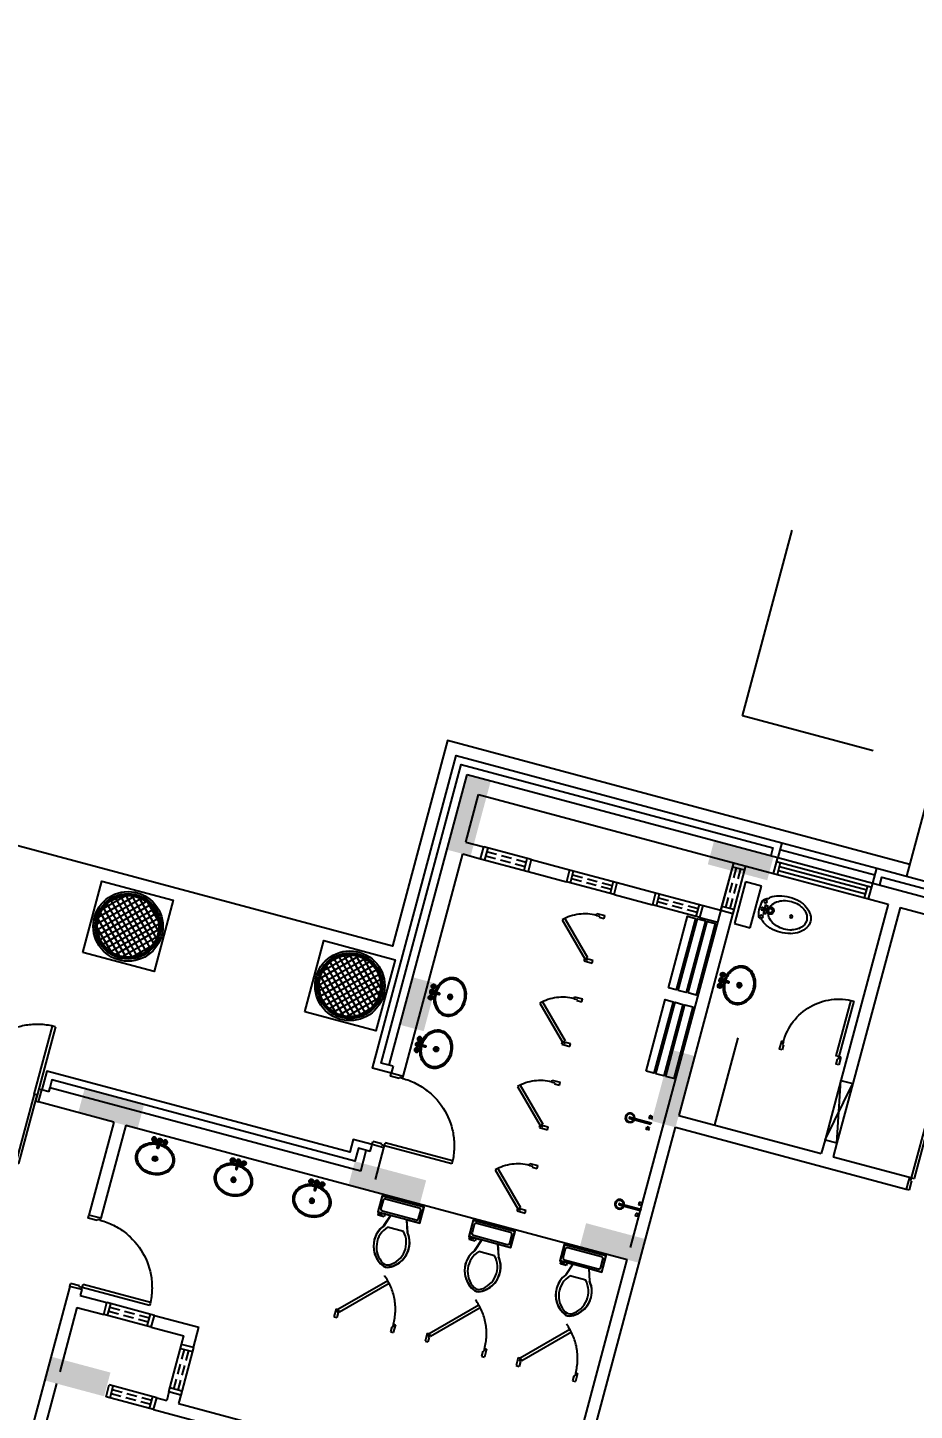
# Model space of a CAD drawing. Header units: inches. Extents: x 6322 to 85903, y -36042 to 7673.
# Drawn here: x 66536 to 66969, y 2782 to 3457 of the extents above; entities that cross this region are included whole.
import ezdxf

# ---------------------------------------------------------------- set-up
doc = ezdxf.new("R2010")
doc.units = ezdxf.units.IN
doc.header["$LTSCALE"] = 10
for name, pattern in [('Amconstr', [9999, 9999, 0]), ('DASHED', [0.75, 0.5, -0.25]), ('HIDDEN', [9.525, 6.35, -3.175])]:
    doc.linetypes.add(name, pattern=pattern)
for name, color, linetype in [('06--LINE-1', 9, 'Continuous'), ('06--LINE-1 HID', 2, 'HIDDEN'), ('06--LINE-2', 2, 'Continuous'), ('E--CONCRETE-1', 6, 'Continuous'), ('E--CONCRETE-SHADE', 253, 'Continuous'), ('F--BLOCKWALL-3', 4, 'Continuous'), ('FURN', 6, 'Continuous'), ('H--CLADDING-1', 1, 'Continuous'), ('HATCH', 251, 'Continuous'), ('L--DOORS-1', 1, 'Continuous'), ('M--STAIR', 2, 'Continuous'), ('N--FIXTURE-1', 9, 'Continuous'), ('N--SANITARY-1', 31, 'Continuous'), ('W--ELE-1', 2, 'Continuous'), ('WALL', 4, 'Continuous')]:
    doc.layers.add(name, color=color, linetype=linetype)
doc.styles.add('3-16', font='arial.ttf')
doc.dimstyles.new('1-8', dxfattribs={"dimtxt": 10, "dimasz": 4, "dimexe": 2, "dimexo": 2, "dimgap": 1, "dimtad": 1, "dimdec": 4, "dimzin": 0, "dimdsep": 46, "dimlunit": 4, "dimtxsty": '3-16', "dimblk": 'ARCHTICK', "dimcen": 4, "dimclrd": 1, "dimclre": 8, "dimclrt": 2, "dimadec": 3, "dimazin": 0, "dimtfac": 1, "dimtdec": 4, "dimtofl": 0, "dimtmove": 2, "dimatfit": 3, "dimldrblk": 'AERO', "dimfxl": 0.18, "dimtolj": 1, "dimtzin": 0, "dimarcsym": 0})

# ---------------------------------------------------------------- blocks, each defined once
blk = doc.blocks.new('_ArchTick')
at = {"color": 0, "const_width": 0.15}
blk.add_lwpolyline([(-0.5, -0.5), (0.5, 0.5)], dxfattribs=at)
blk = doc.blocks.new('*D27')
at = {"layer": 'Defpoints', "color": 0, "linetype": 'Amconstr', "lineweight": 25, "transparency": 16777216}
for p in [(71828.15, 5022.41), (71861.75, 4777.22), (55517.19, 2537.32)]:
    blk.add_point(p, dxfattribs=at)
at = {"layer": 'FURN', "color": 1, "linetype": 'Amconstr', "lineweight": -2, "transparency": 16777216}
blk.add_line((55483.59, 2782.51), (71828.15, 5022.41), dxfattribs=at)
at = {"layer": 'FURN', "color": 8, "linetype": 'HIDDEN', "lineweight": -2, "transparency": 16777216}
for p, q in [((71861.48, 4779.2), (71827.88, 5024.39)), ((55516.92, 2539.3), (55483.31, 2784.49))]:
    blk.add_line(p, q, dxfattribs=at)
at = {"layer": 'FURN', "color": 1, "linetype": 'Amconstr', "lineweight": -2, "transparency": 16777216, "xscale": 24, "yscale": 24, "zscale": 24}
for p, rotation in [((71828.15, 5022.41), 7.80334522776029), ((55483.59, 2782.51), 187.8033452277602)]:
    blk.add_blockref('_ArchTick', p, dxfattribs=dict(at, rotation=rotation))
at = {"layer": 'FURN', "color": 2, "linetype": 'Amconstr', "lineweight": 25, "transparency": 16777216, "insert": (63654.07, 3915.6), "char_height": 24, "attachment_point": 5, "rotation": 7.80335, "style": '3-16'}
blk.add_mtext('\\A1;1374\'-9"', dxfattribs=at)
blk = doc.blocks.new('AERO')
blk.add_line((0, 0), (-1, 0))
blk.add_lwpolyline([(-0.707, 0.707), (0, 0), (-0.707, -0.707)])
blk = doc.blocks.new('DD72')
for points in [[(1.5, 31.5), (1.5, -3), (3, -3), (3, 31.47)], [(70.5, 31.5), (70.5, -3), (69, -3), (69, 31.47)]]:
    blk.add_lwpolyline(points)
for points in [[(1.5, -6), (0, -6), (0, 0), (1.5, 0)], [(72, 0), (70.5, 0), (70.5, -6), (72, -6)]]:
    blk.add_lwpolyline(points, close=True)
at = {"color": 8, "linetype": 'HIDDEN'}
for points in [[(1.5, -37.5), (1.5, -3), (3, -3), (3, -37.47)], [(70.5, -37.5), (70.5, -3), (69, -3), (69, -37.47)]]:
    blk.add_lwpolyline(points, dxfattribs=at)
for centre, start, end in [((1.5, -3), 270, 90), ((70.5, -3), 90, 270)]:
    blk.add_arc(centre, 34.5, start, end, dxfattribs=at)
blk = doc.blocks.new('Faucet - Bathroom top')
for p, q in [((-4.107, 0.125), (-4.375, 0.125)), ((-3.75, 0.4788), (-3.75, 0.75)), ((-3.5, 0.482), (-3.5, 0.75)), ((-3.1461, 0.125), (-2.875, 0.125)), ((3.143, 0.125), (2.875, 0.125)), ((3.5, 0.4788), (3.5, 0.75)), ((3.75, 0.482), (3.75, 0.75)), ((4.1039, 0.125), (4.375, 0.125)), ((-4.1039, -0.125), (-4.375, -0.125)), ((-3.75, -0.4821), (-3.75, -0.75)), ((-3.5, -0.4789), (-3.5, -0.75)), ((-3.143, -0.125), (-2.875, -0.125)), ((-0.5, -0.8639), (-0.5, -4.5)), ((0.5, -4.5), (0.5, -0.8631)), ((3.1461, -0.125), (2.875, -0.125)), ((3.5, -0.4821), (3.5, -0.75)), ((3.75, -0.4789), (3.75, -0.75)), ((4.107, -0.125), (4.375, -0.125))]:
    blk.add_line(p, q)
for centre, radius in [((-3.625, 0), 1.375), ((-4.625, 0), 0.2795), ((-3.625, 0), 0.5), ((-3.625, 1), 0.2795), ((-2.625, 0), 0.2795), ((0, 0), 0.5), ((3.625, 0), 1.375), ((2.625, 0), 0.2795), ((3.625, 0), 0.5), ((3.625, 1), 0.2795), ((4.625, 0), 0.2795), ((-3.625, -1), 0.2795), ((3.625, -1), 0.2795)]:
    blk.add_circle(centre, radius)
for centre, radius, start, end in [((-3.625, 0), 1, 105.2407, 164.2093), ((-3.625, 0), 1, 16.44125, 74.07887), ((0, 0), 1.5, 289.6514, 250.3603), ((0, 0), 1, 300.3431, 239.7554), ((3.625, 0), 1, 106.12, 164.0884), ((3.625, 0), 1, 16.23422, 73.90469), ((-3.625, 0), 1, 196.2342, 253.9047), ((-3.625, 0), 1, 286.12, 344.0884), ((0, -4.5), 0.5, 180, 0), ((3.625, 0), 1, 196.4413, 254.0789), ((3.625, 0), 1, 285.2407, 344.2093)]:
    blk.add_arc(centre, radius, start, end)
blk = doc.blocks.new('BASIN-18')
at = {"color": 0}
for p, q in [((-0.77, 10.23), (0.77, 10.23)), ((0, 9.46), (0, 11.01))]:
    blk.add_line(p, q, dxfattribs=at)
at = {"color": 0, "linetype": 'Continuous'}
for points in [[(-9.48, 9.93, -0.117634), (-8.88, 12.84, -0.104469), (-6.88, 15.51, -0.090016), (-3.94, 17.26, -0.08192), (-0.25, 17.99, -0.08192), (3.48, 17.5, -0.090016), (6.53, 15.94, -0.104469), (8.7, 13.41, -0.117634), (9.48, 10.54, -0.117634), (8.88, 7.63, -0.104469), (6.88, 4.96, -0.090016), (3.94, 3.2, -0.08192), (0.25, 2.47, -0.08192), (-3.48, 2.96, -0.090016), (-6.53, 4.53, -0.104469), (-8.7, 7.06, -0.117634)], [(-8.75, 10.11, -0.118622), (-8.15, 12.75, -0.104678), (-6.25, 15.16, -0.089562), (-3.52, 16.72, -0.081185), (-0.1, 17.32, -0.081185), (3.33, 16.81, -0.089562), (6.11, 15.33, -0.104678), (8.07, 12.98, -0.118622), (8.75, 10.36, -0.118622), (8.15, 7.71, -0.104678), (6.25, 5.31, -0.089562), (3.52, 3.75, -0.081185), (0.1, 3.14, -0.081185), (-3.33, 3.65, -0.089562), (-6.11, 5.13, -0.104678), (-8.07, 7.48, -0.118622)]]:
    blk.add_lwpolyline(points, format="xyb", close=True, dxfattribs=at)
at = {"color": 0}
for radius in [1.16, 0.775]:
    blk.add_circle((0, 10.23), radius, dxfattribs=at)
at = {"color": 0, "extrusion": (0, 0, -1), "xscale": 0.774896929405562, "yscale": 0.774896929405562, "zscale": -0.774896929405562, "rotation": 180}
blk.add_blockref('Faucet - Bathroom top', (-0.05, 1.16), dxfattribs=at)
blk = doc.blocks.new('D36')
for p, q in [((0, 0), (1, 0)), ((0, 0), (0, -6)), ((1, 0), (1, -1.5)), ((0, -6), (1.5, -6)), ((1, -1.5), (1.5, -1.5)), ((1.5, -1.5), (1.5, -6)), ((34.5, -1.5), (34.5, -6)), ((34.5, -1.5), (35, -1.5)), ((34.5, -6), (36, -6)), ((35, 0), (35, -1.5)), ((35, 0), (36, 0)), ((36, 0), (36, -6))]:
    blk.add_line(p, q)
for points in [[(1, 34), (1, 0), (2.5, 0)], [(2.5, 33.97), (2.5, 0)]]:
    blk.add_lwpolyline(points)
at = {"color": 8, "linetype": 'HIDDEN'}
blk.add_arc((1, 0), 34, 0, 90, dxfattribs=at)
blk = doc.blocks.new('Bide1')
for p, q in [((0.46, 0.46), (0.49, 0.46)), ((0.46, -0.46), (0.46, 0.46)), ((0.49, 0.46), (0.74, 0.37)), ((0.49, -0.46), (0.49, 0.46)), ((0.74, 0.37), (0.49, 0.37)), ((0.74, -0.37), (0.74, 0.37)), ((1.01, 0.49), (0.87, -0.01)), ((4.74, -0.01), (4.6, 0.49)), ((0.46, -0.46), (0.49, -0.46)), ((0.74, -0.37), (0.49, -0.37)), ((0.49, -0.46), (0.74, -0.37)), ((0.87, -0.01), (1.01, -0.52)), ((4.6, -0.52), (4.74, -0.01))]:
    blk.add_line(p, q)
for centre, radius in [((0.27, 0), 0.138), ((0.39, 0.76), 0.138), ((0.76, -0.01), 0.141), ((3.17, 0), 0.138), ((0.39, -0.76), 0.138)]:
    blk.add_circle(centre, radius)
for centre, radius, start, end in [((2.26, -0.99), 2.74, 106.1435, 124.7932), ((2.53, -1.96), 3.74, 90.2004, 106.1435), ((2.81, -1.29), 2.67, 90, 106.6499), ((2.53, -1.96), 3.74, 74.2574, 90.2004), ((2.81, -1.29), 2.67, 73.3501, 90), ((2.81, -0.99), 2.74, 55.6076, 74.2574), ((3.01, 0), 3.01, 164.9815, 195.0185), ((0.39, 0.7), 0.3, 99.6043, 164.9815), ((0.26, 1.47), 0.479, 279.6043, 333.5295), ((0.56, 0), 0.0685, 185.49, 174.51), ((1.83, -0.39), 2, 124.7932, 125.2938), ((1.05, -0.01), 0.215, 233.7629, 126.2371), ((1.05, -0.01), 0.355, 256.8548, 103.1452), ((2.33, -0.27), 1.53, 125.8293, 150.1569), ((2.62, -0.66), 2.01, 106.6499, 125.8293), ((2.99, -0.66), 2.01, 54.1707, 73.3501), ((3.28, -0.27), 1.53, 29.8431, 54.1707), ((3.22, -0.38), 2, 31.1893, 55.6076), ((3.86, 0), 1.25, 0.2004, 31.1893), ((3.86, 0), 1.25, 329.2115, 0.2004), ((0.39, -0.7), 0.3, 195.0185, 260.3957), ((0.26, -1.47), 0.479, 25.1297, 80.3957), ((1.83, 0.38), 2, 235.4703, 235.6076), ((2.25, 0.99), 2.74, 235.6076, 254.2574), ((2.33, 0.24), 1.53, 209.8431, 234.1707), ((2.62, 0.63), 2.01, 234.1707, 253.3501), ((2.81, 1.26), 2.67, 253.3501, 270), ((2.81, 1.26), 2.67, 270, 286.6499), ((2.8, 0.99), 2.74, 286.1435, 304.7932), ((2.99, 0.63), 2.01, 286.6499, 305.8293), ((3.28, 0.24), 1.53, 305.8293, 330.1569), ((3.22, 0.39), 2, 304.7932, 329.2115), ((2.52, 1.96), 3.74, 254.2574, 270.2004), ((2.52, 1.96), 3.74, 270.2004, 286.1435)]:
    blk.add_arc(centre, radius, start, end)
blk = doc.blocks.new('D30')
for p, q in [((0, 0), (1, 0)), ((0, 0), (0, -4)), ((1, 0), (1, -1.5)), ((0, -4), (1.5, -4)), ((1, -1.5), (1.5, -1.5)), ((1.5, -1.5), (1.5, -4)), ((28.5, -1.5), (28.5, -4)), ((28.5, -1.5), (29, -1.5)), ((28.5, -4), (30, -4)), ((29, 0), (29, -1.5)), ((29, 0), (30, 0)), ((30, 0), (30, -4))]:
    blk.add_line(p, q)
for points in [[(1, 28), (1, 0), (2.5, 0)], [(2.5, 27.96), (2.5, 0)]]:
    blk.add_lwpolyline(points)
at = {"color": 8, "linetype": 'HIDDEN'}
blk.add_arc((1, 0), 28, 0, 90, dxfattribs=at)
blk = doc.blocks.new('COL30')
at = {"layer": 'E--CONCRETE-SHADE'}
h = blk.add_hatch(dxfattribs=at)
h.set_pattern_fill('ANSI37', color=256, scale=20)
h.set_pattern_definition([(45, (0, 0), (-1.76777, 1.76777), []), (135, (0, 0), (-1.76777, -1.76777), [])])
edge = h.paths.add_edge_path()
edge.add_arc((0, 0), 15, 0, 360)
at = {"layer": '06--LINE-1', "linetype": 'ByBlock'}
for radius in [17, 16, 15.5]:
    blk.add_circle((0, 0), radius, dxfattribs=at)
at = {"layer": '06--LINE-2'}
blk.add_lwpolyline([(-18, 18), (18, 18), (18, -18), (-18, -18)], close=True, dxfattribs=at)
at = {"layer": 'E--CONCRETE-1'}
blk.add_circle((0, 0), 15, dxfattribs=at)
blk = doc.blocks.new('Toilet - top')
blk.add_wipeout([(-4.14, -8.1), (-6.09, -13.96), (-7.25, -15.7), (-8.02, -17.41), (-8.44, -18.85), (-8.75, -21.58), (-8.35, -24.7), (-7.66, -26.64), (-6.71, -28.35), (-5.37, -30.04), (-4.21, -31.11), (-2.77, -32.11), (-1.07, -32.96), (0, -33.1), (1.07, -32.96), (1.86, -32.61), (2.68, -32.17), (3.45, -31.68), (4.11, -31.19), (4.65, -30.73), (5.45, -29.95), (6.04, -29.27), (6.62, -28.48), (7.06, -27.79), (7.53, -26.91), (7.94, -25.95), (8.35, -24.7), (8.59, -23.53), (8.73, -22.3), (8.73, -21.58), (8.68, -20.27), (8.45, -18.9), (7.96, -17.26), (7.39, -15.96), (6.74, -14.86), (6.09, -13.95), (4.14, -8.1), (10.6, -8.1), (10.6, 0.1), (-10.6, 0.1), (-10.6, -8.1)])
at = {"color": 0}
for p, q in [((9.5, -6), (9.5, -2)), ((-10, -8.5), (-8, -8.5)), ((-10, -9.5), (-10, -8.5)), ((-7, -9.5), (-10, -9.5)), ((-8, -8.5), (-8, -8)), ((-7, -8), (-7, -9.5)), ((-4, -8), (-6, -14)), ((4, -8), (6, -14)), ((4, -14), (-4, -14))]:
    blk.add_line(p, q, dxfattribs=at)
blk.add_lwpolyline([(-4.14, -8.1), (-6.09, -13.96), (-7.25, -15.7), (-8.02, -17.41), (-8.44, -18.85), (-8.75, -21.58), (-8.35, -24.7), (-7.66, -26.64), (-6.71, -28.35), (-5.37, -30.04), (-4.21, -31.11), (-2.77, -32.11), (-1.07, -32.96), (0, -33.1), (1.07, -32.96), (1.86, -32.61), (2.68, -32.17), (3.45, -31.68), (4.11, -31.19), (4.65, -30.73), (5.45, -29.95), (6.04, -29.27), (6.62, -28.48), (7.06, -27.79), (7.53, -26.91), (7.94, -25.95), (8.35, -24.7), (8.59, -23.53), (8.73, -22.3), (8.73, -21.58), (8.68, -20.27), (8.45, -18.9), (7.96, -17.26), (7.39, -15.96), (6.74, -14.86), (6.09, -13.95), (4.14, -8.1), (10.6, -8.1), (10.6, 0.1), (-10.6, 0.1), (-10.6, -8.1)], close=True)
blk.add_lwpolyline([(10.5, -8), (10.5, 0), (-10.5, 0), (-10.5, -8)], close=True, dxfattribs=at)
for points in [[(-9.5, -2), (-9.5, -6)], [(8.5, -1), (-8.5, -1)], [(-8.5, -7), (8.5, -7)]]:
    blk.add_lwpolyline(points, dxfattribs=at)
for centre, radius, start, end in [((-8.62, -1.88), 0.884, 81.8699, 188.1301), ((-8.62, -6.12), 0.884, 171.8699, 278.1301), ((8.62, -1.88), 0.884, 351.8699, 98.1301), ((8.62, -6.12), 0.884, 261.8699, 8.1301), ((3.52, -21.58), 12.17, 141.46911, 247.97143), ((4.2, -21.82), 11.33, 136.36773, 238.94682), ((-3.52, -21.58), 12.17, 292.02843, 38.53071), ((-4.2, -21.82), 11.33, 301.05301, 43.63209), ((0, -27.88), 4, 245.73182, 294.26817), ((0, -29), 4, 254.86053, 285.13947)]:
    blk.add_arc(centre, radius, start, end, dxfattribs=at)
blk = doc.blocks.new('A$C6E852F2C')
at = {"color": 8, "linetype": 'HIDDEN'}
blk.add_arc((21.81, 1), 28, 90, 141.15064, dxfattribs=at)
at = {"layer": 'L--DOORS-1'}
for p, q in [((21.81, 30), (25.81, 30)), ((21.81, 29), (21.81, 30)), ((21.81, 29), (23.31, 29)), ((23.31, 28.5), (23.31, 29)), ((23.31, 28.5), (25.81, 28.5)), ((25.81, 28.5), (25.81, 30)), ((21.81, 0), (21.81, 1)), ((21.81, 1), (23.31, 1)), ((23.31, 1), (23.31, 1.5)), ((23.31, 1.5), (25.81, 1.5)), ((25.81, 0), (25.81, 1.5)), ((21.81, 0), (25.81, 0))]:
    blk.add_line(p, q, dxfattribs=at)
for points in [[(2.01, 20.8), (21.81, 1), (22.87, 2.06)], [(3.1, 21.83), (22.87, 2.06)]]:
    blk.add_lwpolyline(points, dxfattribs=at)
blk = doc.blocks.new('D24 S')
for p, q in [((0, 0), (1, 0)), ((0, 0), (0, -4)), ((1, 0), (1, -1.5)), ((0, -4), (1.5, -4)), ((1, -1.5), (1.5, -1.5)), ((1.5, -1.5), (1.5, -4)), ((22.5, -1.5), (22.5, -4)), ((22.5, -1.5), (23, -1.5)), ((22.5, -4), (24, -4)), ((23, 0), (23, -1.5)), ((23, 0), (24, 0)), ((24, 0), (24, -4))]:
    blk.add_line(p, q)
for points in [[(16.56, 15.56), (1, 0), (2.06, -1.06)], [(17.58, 14.46), (2.06, -1.06)]]:
    blk.add_lwpolyline(points)
at = {"color": 8, "linetype": 'HIDDEN'}
blk.add_arc((1, 0), 22, 0, 45, dxfattribs=at)
blk = doc.blocks.new('Chuveiro2')
at = {"color": 0}
for p, q in [((0.2, 1.32), (0, 1.32)), ((0.2, 0.97), (0, 0.97)), ((4.35, 0.14), (0, 0.14)), ((0, -0.14), (0, 0.14)), ((0.2, 1.39), (0.66, 1.43)), ((0.2, 1.39), (0.2, 0.89)), ((0.2, 0.89), (0.66, 0.86)), ((0.66, 1.43), (0.66, 0.86)), ((4.35, -0.14), (0, -0.14)), ((0.2, -0.97), (0, -0.97)), ((0.2, -1.32), (0, -1.32)), ((0.2, -0.89), (0.66, -0.86)), ((0.2, -1.39), (0.2, -0.89)), ((0.2, -1.39), (0.66, -1.43)), ((0.66, -1.43), (0.66, -0.86))]:
    blk.add_line(p, q, dxfattribs=at)
for centre, radius, start, end in [((4.32, 0), 0.944, 188.4801, 171.5199), ((4.32, 0), 0.793, 190.118, 169.882), ((4.35, 0), 0.139, 270, 90)]:
    blk.add_arc(centre, radius, start, end, dxfattribs=at)
blk = doc.blocks.new('A$C2b783d29')
at = {"layer": 'HATCH'}
h = blk.add_hatch(dxfattribs=at)
h.set_pattern_fill('ANSI31', color=256)
h.set_pattern_definition([(45, (-635246.36647, 175146.50022), (-0.088388347648, 0.088388347648), [])])
h.paths.add_polyline_path([(2583.5, 988.05), (2530.5, 988.12), (2530.5, 980.03), (2575.5, 980.01), (2575.5, 948.05), (2599, 948.05), (2599, 956.05), (2583.5, 956.05)])
h.paths.add_polyline_path([(2575.5, 790.09), (2530.5, 790.07), (2530.5, 781.98), (2583.5, 782.05), (2583.5, 814.05), (2599, 814.05), (2599, 822.05), (2575.5, 822.05)])
h.paths.add_polyline_path([(2170.5, 1244.02), (2182.5, 1244.02), (2182.5, 1274.02), (2170.5, 1274.02)])
h.paths.add_polyline_path([(1827.3, 1440.69), (1819.75, 1438.02, -0.002535), (1823.69, 1426.7, -0.002516), (1827.52, 1415.31), (1835.07, 1417.98, 0.002583), (1831.1, 1429.75, 0.002409)])
h.paths.add_polyline_path([(1869.03, 828.26), (1876.82, 826.85, 0.007947), (1879.24, 840.24, -0.000016), (1881, 851), (1873.1, 852.26, -0.002546), (1871.13, 840.26, -0.002551)])
at = {"layer": '06--LINE-1 HID'}
blk.add_lwpolyline([(2550.4, 1357.96), (2520.4, 1357.96), (2550.4, 1351.96), (2520.4, 1351.96), (2550.4, 1357.96)], dxfattribs=at)
at = {"layer": 'F--BLOCKWALL-3'}
for p, q in [((2439, 1695.18), (2439, 1733.22)), ((2439, 1733.22), (2445, 1733.22)), ((2445, 1729.72), (2445, 1733.22)), ((2445, 1729.72), (2447, 1729.72)), ((2447, 1572.72), (2447, 1729.72)), ((2356, 1695.18), (2276.5, 1695.18)), ((2356, 1689.18), (2356, 1695.18)), ((2439, 1695.18), (2392, 1695.18)), ((2392, 1689.18), (2392, 1695.18)), ((2308.5, 1689.18), (2176.5, 1689.18)), ((2347, 1689.18), (2314.5, 1689.18)), ((2347, 1689.18), (2347, 1675.69)), ((2347, 1689.18), (2347, 1675.69)), ((2356, 1689.18), (2353, 1689.18)), ((2353, 1689.18), (2353, 1675.69)), ((2439, 1689.18), (2392, 1689.18)), ((2439, 1689.18), (2439, 1435.96)), ((2347, 1675.69), (2353, 1675.69)), ((2308.5, 1664.18), (2314.5, 1664.18)), ((2347, 1651.69), (2347, 1635.18)), ((2347, 1651.69), (2353, 1651.69)), ((2347, 1651.69), (2347, 1635.18)), ((2353, 1651.69), (2353, 1629.18)), ((2308.5, 1640.18), (2308.5, 1435.96)), ((2308.5, 1640.18), (2314.5, 1640.18)), ((2314.5, 1640.18), (2314.5, 1635.18)), ((2318.75, 1635.18), (2314.5, 1635.18)), ((2318.75, 1629.18), (2318.75, 1635.18)), ((2342.75, 1629.18), (2342.75, 1635.18)), ((2342.75, 1635.18), (2347, 1635.18)), ((2314.5, 1629.18), (2314.5, 1435.96)), ((2318.75, 1629.18), (2314.5, 1629.18)), ((2342.75, 1629.18), (2353, 1629.18)), ((2447, 1572.72), (2457.5, 1572.72)), ((2457.5, 1570.72), (2457.5, 1572.72)), ((2500.5, 1572.72), (2647.4, 1572.72)), ((2500.5, 1570.72), (2500.5, 1572.72)), ((2647.4, 1572.72), (2647.4, 1415.88)), ((2457.5, 1570.72), (2461, 1570.72)), ((2461, 1564.72), (2461, 1570.72)), ((2500.5, 1570.72), (2497, 1570.72)), ((2497, 1564.72), (2497, 1570.72)), ((2445, 1564.72), (2461, 1564.72)), ((2497, 1564.72), (2609.4, 1564.72)), ((2609.4, 1564.72), (2609.4, 1555.72)), ((2615.4, 1564.72), (2639.4, 1564.72)), ((2615.4, 1564.72), (2615.4, 1555.72)), ((2639.4, 1564.72), (2639.4, 1415.88)), ((2609.4, 1555.72), (2615.4, 1555.72)), ((2609.4, 1531.72), (2609.4, 1512.34)), ((2615.4, 1531.72), (2609.4, 1531.72)), ((2615.4, 1531.72), (2615.4, 1512.34)), ((2615.4, 1512.34), (2609.4, 1512.34)), ((2609.4, 1488.34), (2609.4, 1468.96)), ((2609.4, 1488.34), (2615.4, 1488.34)), ((2615.4, 1488.34), (2615.4, 1468.96)), ((2615.4, 1468.96), (2609.4, 1468.96)), ((2609.4, 1444.96), (2609.4, 1435.96)), ((2609.4, 1444.96), (2615.4, 1444.96)), ((2615.4, 1444.96), (2615.4, 1435.96)), ((2314.5, 1435.96), (2439, 1435.96)), ((2445, 1435.96), (2639.4, 1435.96)), ((2615.4, 1435.96), (2615.4, 1429.96)), ((2218.5, 1429.96), (2507.4, 1429.96)), ((2507.4, 1429.96), (2507.4, 1313.5)), ((2639.4, 1429.96), (2513.4, 1429.96)), ((2513.4, 1429.96), (2513.4, 1357.96)), ((2639.4, 1415.88), (2647.4, 1415.88)), ((2639.4, 1367.88), (2639.4, 1357.96)), ((2639.4, 1367.88), (2647.4, 1367.88)), ((2647.4, 1367.88), (2647.4, 1319.88)), ((2520.4, 1357.96), (2513.4, 1357.96)), ((2520.4, 1357.96), (2520.4, 1351.96)), ((2639.4, 1357.96), (2550.4, 1357.96)), ((2550.4, 1357.96), (2550.4, 1351.96)), ((2513.4, 1351.96), (2513.4, 1313.5)), ((2520.4, 1351.96), (2513.4, 1351.96)), ((2639.4, 1351.96), (2550.4, 1351.96)), ((2639.4, 1351.96), (2639.4, 1319.88))]:
    blk.add_line(p, q, dxfattribs=at)
at = {"layer": 'H--CLADDING-1'}
for p, q in [((2647.4, 1415.88), (2647.4, 1367.88)), ((2647.4, 1367.88), (2654.9, 1367.88))]:
    blk.add_line(p, q, dxfattribs=at)
at = {"layer": 'H--CLADDING-1', "color": 30}
for p, q in [((2651.4, 1367.88), (2651.4, 1415.88)), ((2654.9, 1415.88), (2654.9, 1367.88))]:
    blk.add_line(p, q, dxfattribs=at)
at = {"layer": 'H--CLADDING-1'}
for points in [[(2461, 1570.72), (2461, 1580.22), (2454.5, 1580.22), (2454.5, 1733.22), (2445, 1733.22)], [(2457.5, 1570.72), (2457.5, 1576.72), (2451, 1576.72), (2451, 1729.72), (2445, 1729.72)], [(2497, 1570.72), (2497, 1580.22), (2654.9, 1580.22), (2654.9, 1415.88), (2647.4, 1415.88)], [(2500.5, 1572.72), (2500.5, 1576.72), (2651.4, 1576.72), (2651.4, 1419.38), (2647.4, 1419.38)], [(2654.9, 1367.88), (2654.9, 1319.88), (2647.4, 1319.88)], [(2647.4, 1364.38), (2651.4, 1364.38), (2651.4, 1323.38), (2647.4, 1323.38)]]:
    blk.add_lwpolyline(points, dxfattribs=at)
at = {"layer": 'HATCH'}
for p, q in [((2709.75, 1384.44), (2709.75, 1450.36)), ((2709.75, 1450.36), (2803.63, 1450.36))]:
    blk.add_line(p, q, dxfattribs=at)
at = {"layer": 'M--STAIR'}
for points in [[(2660.9, 1352.7), (2660.9, 1586.22), (2557, 1586.22), (2557, 1936.32)], [(2654.9, 1352.7), (2696.9, 1352.7)]]:
    blk.add_lwpolyline(points, dxfattribs=at)
at = {"layer": 'N--FIXTURE-1'}
blk.add_line((2557.4, 1411.96), (2513.4, 1411.96), dxfattribs=at)
at = {"layer": 'N--SANITARY-1', "color": 1}
for points in [[(2530.2, 1450.96), (2566.3, 1450.96), (2566.3, 1446.96), (2530.2, 1446.96)], [(2572.3, 1450.96), (2608.4, 1450.96), (2608.4, 1446.96), (2572.3, 1446.96)], [(2530.2, 1445.96), (2566.3, 1445.96), (2566.3, 1441.96), (2530.2, 1441.96)], [(2572.3, 1445.96), (2608.4, 1445.96), (2608.4, 1441.96), (2572.3, 1441.96)], [(2530.2, 1440.96), (2566.3, 1440.96), (2566.3, 1436.96), (2530.2, 1436.96)], [(2572.3, 1440.96), (2608.4, 1440.96), (2608.4, 1436.96), (2572.3, 1436.96)]]:
    blk.add_lwpolyline(points, close=True, dxfattribs=at)
at = {"layer": 'N--SANITARY-1', "color": 8, "linetype": 'HIDDEN'}
blk.add_lwpolyline([(2631.9, 1427.96), (2610.9, 1427.96), (2610.9, 1419.96), (2631.9, 1419.96)], close=True, dxfattribs=at)
at = {"layer": 'W--ELE-1'}
for p, q in [((2347, 1651.69), (2347, 1675.69)), ((2347, 1673.69), (2353, 1673.69)), ((2353, 1651.69), (2353, 1675.69)), ((2308.5, 1640.18), (2308.5, 1664.18)), ((2308.5, 1662.18), (2314.5, 1662.18)), ((2314.5, 1640.18), (2314.5, 1664.18)), ((2347, 1653.69), (2353, 1653.69)), ((2308.5, 1642.18), (2314.5, 1642.18)), ((2318.75, 1635.18), (2342.75, 1635.18)), ((2320.75, 1629.18), (2320.75, 1635.18)), ((2340.75, 1635.18), (2340.75, 1629.18)), ((2342.75, 1629.18), (2318.75, 1629.18)), ((2609.4, 1555.72), (2609.4, 1531.72)), ((2615.4, 1553.72), (2609.4, 1553.72)), ((2615.4, 1531.72), (2615.4, 1555.72)), ((2609.4, 1533.72), (2615.4, 1533.72)), ((2609.4, 1488.34), (2609.4, 1512.34)), ((2615.4, 1512.34), (2615.4, 1488.34)), ((2609.4, 1510.34), (2615.4, 1510.34)), ((2615.4, 1490.34), (2609.4, 1490.34)), ((2609.4, 1444.96), (2609.4, 1468.96)), ((2609.4, 1466.96), (2615.4, 1466.96)), ((2615.4, 1468.96), (2615.4, 1444.96)), ((2615.4, 1446.96), (2609.4, 1446.96)), ((2615.4, 1435.96), (2639.4, 1435.96)), ((2617.4, 1429.96), (2617.4, 1435.96)), ((2637.4, 1435.96), (2637.4, 1429.96)), ((2639.4, 1429.96), (2615.4, 1429.96))]:
    blk.add_line(p, q, dxfattribs=at)
at = {"layer": 'W--ELE-1', "linetype": 'DASHED'}
for p, q in [((2349, 1653.69), (2349, 1673.69)), ((2351, 1653.69), (2351, 1673.69)), ((2310.5, 1642.18), (2310.5, 1662.18)), ((2312.5, 1642.18), (2312.5, 1662.18)), ((2320.75, 1633.18), (2340.75, 1633.18)), ((2340.75, 1631.18), (2320.75, 1631.18)), ((2611.4, 1553.72), (2611.4, 1533.72)), ((2613.4, 1533.72), (2613.4, 1553.72)), ((2611.4, 1490.34), (2611.4, 1510.34)), ((2613.4, 1510.34), (2613.4, 1490.34)), ((2611.4, 1446.96), (2611.4, 1466.96)), ((2613.4, 1466.96), (2613.4, 1446.96)), ((2617.4, 1433.96), (2637.4, 1433.96)), ((2637.4, 1431.96), (2617.4, 1431.96))]:
    blk.add_line(p, q, dxfattribs=at)
at = {"layer": 'W--ELE-1', "ltscale": 10}
for p, q in [((2639.4, 1415.88), (2639.4, 1367.88)), ((2639.4, 1413.88), (2645.4, 1413.88)), ((2641.4, 1413.88), (2641.4, 1369.88)), ((2643.4, 1413.88), (2643.4, 1369.88)), ((2645.4, 1415.88), (2645.4, 1367.88)), ((2639.4, 1369.88), (2645.4, 1369.88))]:
    blk.add_line(p, q, dxfattribs=at)
for p in [(2533, 1713.22), (2533, 1601.22)]:
    blk.add_blockref('COL30', p)
at = {"layer": 'Defpoints', "rotation": 180}
for p in [(2400.81, 1566.96), (2400.81, 1520.96), (2400.81, 1474.96)]:
    blk.add_blockref('A$C6E852F2C', p, dxfattribs=at)
at = {"layer": 'L--DOORS-1', "ltscale": 3, "rotation": 270}
for name, p in [('DD72', (2445, 1805.22)), ('D36', (2513.4, 1313.5))]:
    blk.add_blockref(name, p, dxfattribs=at)
at = {"layer": 'L--DOORS-1', "ltscale": 3, "xscale": -1}
for name, p, rotation in [('D36', (2356, 1689.18), 180), ('D36', (2461, 1564.72), 180), ('D30', (2561.4, 1360.96), 270.000000000067)]:
    blk.add_blockref(name, p, dxfattribs=dict(at, rotation=rotation))
at = {"layer": 'L--DOORS-1', "ltscale": 3}
for p in [(2448, 1493.96), (2490.1, 1493.96), (2532.2, 1493.96), (2574.3, 1493.96)]:
    blk.add_blockref('D24 S', p, dxfattribs=at)
at = {"layer": 'N--SANITARY-1', "color": 1}
for p, rotation in [((2437.12, 1671.18), 89.99999999999999), ((2514, 1562.84), 180)]:
    blk.add_blockref('BASIN-18', p, dxfattribs=dict(at, rotation=rotation))
at = {"layer": 'N--SANITARY-1', "color": 1, "xscale": -1}
for p, rotation in [((2437.12, 1631.57), 90), ((2437.12, 1591.96), 90), ((2540.4, 1562.84), 180), ((2582.4, 1428.08), 180)]:
    blk.add_blockref('BASIN-18', p, dxfattribs=dict(at, rotation=rotation))
at = {"layer": 'N--SANITARY-1', "color": 1}
for name, p, xscale, yscale, zscale, rotation in [('Chuveiro2', (2506.15, 1441.95), 2.46229778663367, 2.46229778663367, 2.46229778663367, 90), ('Chuveiro2', (2464.05, 1435.95), 2.46229778663367, 2.46229778663367, 2.46229778663367, 90), ('Bide1', (2621.4, 1417.96), -5, 5, 5, 89.99999999993302)]:
    blk.add_blockref(name, p, dxfattribs=dict(at, xscale=xscale, yscale=yscale, zscale=zscale, rotation=rotation))
at = {"layer": 'N--SANITARY-1', "color": 1, "rotation": 270}
for p in [(2438, 1548.96), (2438, 1502.96), (2438, 1456.96)]:
    blk.add_blockref('Toilet - top', p, dxfattribs=at)
at = {"layer": 'HATCH'}
h = blk.add_hatch(dxfattribs=at)
h.set_pattern_fill('ANSI31', color=256)
h.set_pattern_definition([(45, (-635246.36647, 172387.93386), (-0.088388347648, 0.088388347648), [])])
h.paths.add_polyline_path([(246.5, 1665.18), (246.5, 1695.18), (258.5, 1695.18), (258.5, 1665.18)])
h.paths.add_polyline_path([(246.5, 1459.68), (246.5, 1489.68), (258.5, 1489.68), (258.5, 1459.68)])
h.paths.add_polyline_path([(246.5, 1330.85), (246.5, 1360.85), (258.5, 1360.85), (258.5, 1330.85)])
h.paths.add_polyline_path([(246.5, 719.51), (246.5, 749.51), (258.5, 749.51), (258.5, 719.51)])
h.paths.add_polyline_path([(246.5, 385.18), (246.5, 415.18), (258.5, 415.18), (258.5, 385.18)])
edge = h.paths.add_edge_path()
edge.add_arc((693.98, 1040.18), 1194, 359.42415, 360)
edge.add_arc((693.98, 1040.18), 1194, 360, 360.57585)
edge.add_line((1887.92, 1052.18), (1895.92, 1052.18))
edge.add_arc((693.98, 1040.18), 1202, 0, 0.57201, ccw=False)
edge.add_arc((2988.07, 1034.18), 1092.1, 179.68522, 180.31478)
edge.add_line((1895.98, 1028.18), (1887.92, 1028.18))
edge = h.paths.add_edge_path()
edge.add_line((1869.03, 1252.1), (1876.9, 1253.52))
edge.add_arc((693.98, 1040.18), 1202, 9.57412, 10.22348, ccw=False)
edge.add_arc((693.98, 1040.18), 1202, 9.05529, 9.57412, ccw=False)
edge.add_line((1881, 1229.36), (1873.1, 1228.1))
edge.add_arc((693.98, 1040.18), 1194, 9.05529, 9.63888)
edge.add_arc((693.98, 1040.18), 1194, 9.63888, 10.22348)
h.paths.add_polyline_path([(546.5, 902.68), (564.5, 902.68), (564.5, 884.68), (546.5, 884.68)])
h.paths.add_polyline_path([(546.5, 743.51), (564.5, 743.51), (564.5, 725.51), (546.5, 725.51)])
h.paths.add_polyline_path([(546.5, 604.18), (564.5, 604.18), (564.5, 586.18), (546.5, 586.18)])
h.paths.add_polyline_path([(546.5, 1177.68), (564.5, 1177.68), (564.5, 1195.68), (546.5, 1195.68)])
h.paths.add_polyline_path([(546.5, 1336.85), (564.5, 1336.85), (564.5, 1354.85), (546.5, 1354.85)])
h.paths.add_polyline_path([(546.5, 1504.01), (564.5, 1504.01), (564.5, 1522.01), (546.5, 1522.01)])
h.paths.add_polyline_path([(246.5, 1169.68), (246.5, 1181.68), (302.5, 1181.68), (302.5, 1169.68)])
h.paths.add_polyline_path([(246.5, 898.68), (246.5, 910.68), (302.5, 910.68), (302.5, 898.68)])
h.paths.add_polyline_path([(2029.5, 385.18), (2050.5, 385.18), (2050.5, 406.18), (2029.5, 406.18)])
h.paths.add_polyline_path([(2029.5, 1695.18), (2050.5, 1695.18), (2050.5, 1674.18), (2029.5, 1674.18)])
h.paths.add_polyline_path([(1843.49, 1695.18), (1864.49, 1695.18), (1864.49, 1674.18), (1843.49, 1674.18)])
h.paths.add_polyline_path([(1574.5, 1695.18), (1595.5, 1695.18), (1595.5, 1674.18), (1574.5, 1674.18)])
h.paths.add_polyline_path([(1403, 1695.18), (1424, 1695.18), (1424, 1674.18), (1403, 1674.18)])
h.paths.add_polyline_path([(1235, 1695.18), (1256, 1695.18), (1256, 1674.18), (1235, 1674.18)])
h.paths.add_polyline_path([(1067, 1695.18), (1088, 1695.18), (1088, 1674.18), (1067, 1674.18)])
h.paths.add_polyline_path([(899, 1695.18), (920, 1695.18), (920, 1674.18), (899, 1674.18)])
h.paths.add_polyline_path([(731, 1695.18), (752, 1695.18), (752, 1674.18), (731, 1674.18)])
h.paths.add_polyline_path([(546.5, 1695.18), (567.5, 1695.18), (567.5, 1674.18), (546.5, 1674.18)])
h.paths.add_polyline_path([(1843.49, 385.18), (1864.49, 385.18), (1864.49, 406.18), (1843.49, 406.18)])
h.paths.add_polyline_path([(1574.5, 385.18), (1595.5, 385.18), (1595.5, 406.18), (1574.5, 406.18)])
h.paths.add_polyline_path([(1403, 385.18), (1424, 385.18), (1424, 406.18), (1403, 406.18)])
h.paths.add_polyline_path([(1235, 385.18), (1256, 385.18), (1256, 406.18), (1235, 406.18)])
h.paths.add_polyline_path([(1067, 385.18), (1088, 385.18), (1088, 406.18), (1067, 406.18)])
h.paths.add_polyline_path([(899, 385.18), (920, 385.18), (920, 406.18), (899, 406.18)])
h.paths.add_polyline_path([(731, 385.18), (752, 385.18), (752, 406.18), (731, 406.18)])
h.paths.add_polyline_path([(546.5, 385.18), (567.5, 385.18), (567.5, 406.18), (546.5, 406.18)])
h.paths.add_polyline_path([(246.5, 592.18), (246.5, 622.18), (258.5, 622.18), (258.5, 592.18)])
h.paths.add_polyline_path([(2032.5, 535.36), (2032.5, 553.36), (2050.5, 553.36), (2050.5, 535.36)])
h.paths.add_polyline_path([(2032.5, 682.55), (2032.5, 700.55), (2050.5, 700.55), (2050.5, 682.55)])
h.paths.add_polyline_path([(2032.5, 892.68), (2032.5, 910.68), (2050.5, 910.68), (2050.5, 892.68)])
h.paths.add_polyline_path([(2032.5, 1169.68), (2032.5, 1187.68), (2050.5, 1187.68), (2050.5, 1169.68)])
h.paths.add_polyline_path([(2032.5, 1336.85), (2032.5, 1354.85), (2050.5, 1354.85), (2050.5, 1336.85)])
h.paths.add_polyline_path([(2032.5, 1504.01), (2032.5, 1522.01), (2050.5, 1522.01), (2050.5, 1504.01)])
h.paths.add_polyline_path([(2520.93, 1572.72), (2520.93, 1560.72), (2544.93, 1560.72), (2544.93, 1572.72)])
h.paths.add_polyline_path([(2341.49, 1151.05), (2341.49, 1091.55), (2307.5, 1091.55), (2307.5, 1079.55), (2353.49, 1079.55), (2353.49, 1151.05), (2353.49, 1163.05), (2341.49, 1163.05)])
h.paths.add_polyline_path([(2353.49, 607.05), (2341.49, 607.05), (2341.49, 682.55), (2307.5, 682.55), (2307.5, 694.55), (2353.49, 694.55)])
edge = h.paths.add_edge_path()
edge.add_arc((693.98, 1040.18), 1254, 336.26088, 338.82338)
edge.add_line((1863.3, 587.18), (1850.42, 587.18))
edge.add_line((1850.42, 587.18), (1834.02, 547.35))
edge.add_line((1834.02, 547.35), (1766.76, 547.35))
edge.add_line((1766.76, 547.35), (1766.76, 535.35))
edge.add_line((1766.76, 535.35), (1841.88, 535.35))
edge = h.paths.add_edge_path()
edge.add_arc((693.98, 1040.18), 1254, 21.17662, 23.73912, ccw=False)
edge.add_line((1863.3, 1493.18), (1850.42, 1493.18))
edge.add_line((1850.42, 1493.18), (1834.02, 1533.01))
edge.add_line((1834.02, 1533.01), (1766.76, 1533.01))
edge.add_line((1766.76, 1533.01), (1766.76, 1545.01))
edge.add_line((1766.76, 1545.01), (1841.88, 1545.01))
h.paths.add_polyline_path([(2543.4, 1151.05), (2543.4, 1163.05), (2507.4, 1163.05), (2507.4, 1151.05)])
h.paths.add_polyline_path([(2543.4, 607.05), (2543.4, 619.05), (2507.4, 619.05), (2507.4, 607.05)])
h.paths.add_polyline_path([(2438.93, 1540.72), (2450.93, 1540.72), (2450.93, 1576.72), (2438.93, 1576.72)])
h.paths.add_polyline_path([(2543.4, 1429.96), (2543.4, 1441.96), (2507.4, 1441.96), (2507.4, 1429.96)])
h.paths.add_polyline_path([(2434.5, 781.9), (2434.5, 790.01), (2464.5, 790.07), (2464.5, 781.99)])
h.paths.add_polyline_path([(1775.93, 1846.18), (1775.93, 1834.18), (1805.93, 1834.18), (1805.93, 1846.18)], flags=17)
h.paths.add_polyline_path([(2420.93, 1846.18), (2420.93, 1834.18), (2450.93, 1834.18), (2450.93, 1846.18)])
h.paths.add_polyline_path([(1141.5, 1877.82), (1153.5, 1877.82), (1153.5, 1907.82), (1141.5, 1907.82)])
h.paths.add_polyline_path([(1554.34, 1877.82), (1566.34, 1877.82), (1566.34, 1907.82), (1554.34, 1907.82)])
h.paths.add_polyline_path([(470.5, 385.18), (470.5, 397.18), (440.5, 397.18), (440.5, 385.18)])
h.paths.add_polyline_path([(462.49, 574.18), (474.49, 574.18), (474.49, 604.18), (462.49, 604.18)])
h.paths.add_polyline_path([(2635.4, 1241.5), (2647.4, 1241.5), (2647.4, 1271.5), (2635.4, 1271.5)])
h.paths.add_polyline_path([(2635.4, 1417.96), (2647.4, 1417.96), (2647.4, 1447.96), (2635.4, 1447.96)])
h.paths.add_polyline_path([(2647.4, 1560.72), (2647.4, 1572.72), (2609.4, 1572.72), (2609.4, 1560.72)])
h.paths.add_polyline_path([(2438.93, 1683.18), (2450.93, 1683.18), (2450.93, 1713.18), (2438.93, 1713.18)])
h.paths.add_polyline_path([(2438.93, 1429.96), (2450.93, 1429.96), (2450.93, 1459.96), (2438.93, 1459.96)])
h.paths.add_polyline_path([(2308.5, 1429.96), (2320.5, 1429.96), (2320.5, 1459.96), (2308.5, 1459.96)])
h.paths.add_polyline_path([(2170.5, 1079.55), (2182.5, 1079.55), (2182.5, 1109.55), (2170.5, 1109.55)])
h.paths.add_polyline_path([(2170.5, 1429.96), (2182.5, 1429.96), (2182.5, 1459.96), (2170.5, 1459.96)])
h.paths.add_polyline_path([(2170.5, 1564.72), (2182.5, 1564.72), (2182.5, 1594.72), (2170.5, 1594.72)])
h.paths.add_polyline_path([(2308.5, 1665.18), (2320.5, 1665.18), (2320.5, 1695.18), (2308.5, 1695.18)])
h.paths.add_polyline_path([(750.5, 1143.68), (732.5, 1143.68), (732.5, 1125.68), (750.5, 1125.68)])
h.paths.add_polyline_path([(900.5, 1143.68), (918.5, 1143.68), (918.5, 1125.68), (900.5, 1125.68)])
h.paths.add_polyline_path([(750.5, 936.68), (732.5, 936.68), (732.5, 954.68), (750.5, 954.68)])
h.paths.add_polyline_path([(900.5, 936.68), (918.5, 936.68), (918.5, 954.68), (900.5, 954.68)])
h.paths.add_polyline_path([(1068.5, 936.68), (1086.5, 936.68), (1086.5, 954.68), (1068.5, 954.68)])
h.paths.add_polyline_path([(1068.5, 1143.68), (1086.5, 1143.68), (1086.5, 1125.68), (1068.5, 1125.68)])
h.paths.add_polyline_path([(2434.5, 988.11), (2434.5, 980.09), (2464.5, 980.09), (2464.5, 988.11)])
h.paths.add_polyline_path([(2170.5, 1665.18), (2182.5, 1665.18), (2182.5, 1695.18), (2170.5, 1695.18)])
h.paths.add_polyline_path([(1342.09, 1907.82), (1342.09, 1895.82), (1372.09, 1895.82), (1372.09, 1907.82)])
h.paths.add_polyline_path([(2251.43, 1837.18), (2251.43, 1878.18), (2218.43, 1878.18), (2218.43, 1894.26), (2210.43, 1894.26), (2210.43, 1870.18), (2243.43, 1870.18), (2243.43, 1837.18)])
h.paths.add_polyline_path([(1969.43, 1837.18), (1969.43, 1878.18), (2002.43, 1878.18), (2002.43, 1894.26), (2010.43, 1894.26), (2010.43, 1870.18), (1977.43, 1870.18), (1977.43, 1837.18)])
h.paths.add_polyline_path([(1921.7, 1227.92), (1933.84, 1227.92), (1938.04, 1197.92), (1925.94, 1197.92)])
h.paths.add_polyline_path([(1926.89, 890.18), (1938.98, 890.18), (1935, 860.18), (1922.87, 860.18)])
edge = h.paths.add_edge_path()
edge.add_line((1788.36, 2046.38), (1799.71, 2042.5))
edge.add_arc((2110.5, 1936.32), 328.43, 161.13668, 166.13605)
edge.add_line((1791.64, 2015.02), (1779.96, 2017.74))
edge.add_arc((2050.53, 1953.93), 278, 160.57487, 166.72936, ccw=False)
edge = h.paths.add_edge_path()
edge.add_arc((2057.92, 1970.11), 278, 144.21123, 150.36573, ccw=False)
edge.add_line((1832.41, 2132.68), (1842.22, 2125.76))
edge.add_arc((2110.5, 1936.32), 328.43, 144.77304, 149.77241)
edge.add_line((1826.73, 2101.66), (1816.28, 2107.57))
edge = h.paths.add_edge_path()
edge.add_line((1884.81, 2174.91), (1876.45, 2183.52))
edge.add_arc((2069.57, 1983.55), 278, 127.8476, 134.00209, ccw=False)
edge.add_line((1899, 2203.07), (1906.46, 2193.67))
edge.add_arc((2110.5, 1936.32), 328.43, 128.40941, 133.40877)
edge = h.paths.add_edge_path()
edge.add_arc((2084.54, 1993.17), 278, 111.48396, 117.63846, ccw=False)
edge.add_line((1982.72, 2251.86), (1987.23, 2240.73))
edge.add_arc((2110.5, 1936.32), 328.43, 112.04577, 117.04514)
edge.add_line((1961.17, 2228.83), (1955.57, 2239.45))
edge = h.paths.add_edge_path()
edge.add_line((2076.79, 2275.07), (2077.98, 2263.13))
edge.add_arc((2110.5, 1936.32), 328.43, 95.68213, 100.6815)
edge.add_line((2049.63, 2259.06), (2047.25, 2270.82))
edge.add_arc((2101.61, 1998.18), 278, 95.12033, 101.27482, ccw=False)
edge = h.paths.add_edge_path()
edge.add_arc((2110.5, 1936.32), 328.43, 79.3185, 84.31787)
edge.add_line((2143.02, 2263.13), (2144.05, 2275.09))
edge.add_arc((2119.39, 1998.18), 278, 78.75669, 84.91118, ccw=False)
edge.add_line((2173.6, 2270.85), (2171.37, 2259.06))
edge = h.paths.add_edge_path()
edge.add_arc((2110.5, 1936.32), 328.43, 62.95486, 67.95423)
edge.add_line((2233.77, 2240.73), (2238.14, 2251.91))
edge.add_arc((2136.46, 1993.17), 278, 62.39305, 68.54755, ccw=False)
edge.add_line((2265.29, 2239.52), (2259.83, 2228.83))
edge = h.paths.add_edge_path()
edge.add_line((2314.54, 2193.67), (2321.88, 2203.17))
edge.add_arc((2151.43, 1983.55), 278, 46.02942, 52.18391, ccw=False)
edge.add_line((2344.44, 2183.63), (2336.19, 2174.91))
edge.add_arc((2110.5, 1936.32), 328.43, 46.59123, 51.59059)
edge = h.paths.add_edge_path()
edge.add_arc((2110.5, 1936.32), 328.43, 30.22759, 35.22696)
edge.add_line((2378.78, 2125.76), (2388.5, 2132.81))
edge.add_arc((2163.08, 1970.11), 278, 29.66578, 35.82027, ccw=False)
edge.add_line((2404.64, 2107.7), (2394.27, 2101.66))
edge = h.paths.add_edge_path()
edge.add_arc((2110.5, 1936.32), 328.43, 13.86395, 18.86332)
edge.add_line((2421.29, 2042.5), (2432.59, 2046.53))
edge.add_arc((2170.47, 1953.93), 278, 13.30214, 19.45664, ccw=False)
edge.add_line((2441.01, 2017.89), (2429.36, 2015.02))
edge = h.paths.add_edge_path()
edge.add_arc((2674.91, 886.02), 277.03, 86.93767, 90.00291)
edge.add_line((2674.9, 1163.05), (2635.4, 1163.05))
edge.add_line((2635.4, 1163.05), (2635.4, 1151.05))
edge.add_line((2635.4, 1151.05), (2674.9, 1151.05))
edge.add_arc((2674.89, 884.37), 266.68, 86.95137, 89.99804, ccw=False)
edge.add_line((2689.07, 1150.67), (2689.71, 1162.65))
edge = h.paths.add_edge_path()
edge.add_arc((2678.9, 885.05), 266, 68.94549, 75.05451)
edge.add_line((2747.5, 1142.05), (2750.59, 1153.64))
edge.add_arc((2678.87, 884.96), 278.09, 68.94653, 75.05343, ccw=False)
edge.add_line((2778.77, 1144.49), (2774.46, 1133.29))
edge = h.paths.add_edge_path()
edge.add_arc((2678.9, 885.05), 266, 50.94549, 57.05451)
edge.add_line((2823.56, 1108.27), (2830.09, 1118.34))
edge.add_arc((2678.84, 884.97), 278.09, 50.94653, 57.05343, ccw=False)
edge.add_line((2854.05, 1100.93), (2846.49, 1091.61))
edge = h.paths.add_edge_path()
edge.add_arc((2678.9, 885.05), 266, 32.94549, 39.05451)
edge.add_line((2885.46, 1052.65), (2894.78, 1060.21))
edge.add_arc((2678.82, 884.99), 278.09, 32.94653, 39.05343, ccw=False)
edge.add_line((2912.19, 1036.24), (2902.12, 1029.71))
edge = h.paths.add_edge_path()
edge.add_line((2927.14, 980.61), (2938.34, 984.92))
edge.add_arc((2678.81, 885.02), 278.09, 14.94653, 21.05343, ccw=False)
edge.add_line((2947.49, 956.75), (2935.9, 953.65))
edge.add_arc((2678.9, 885.05), 266, 14.94549, 21.05451)
edge = h.paths.add_edge_path()
edge.add_arc((2678.8, 885.05), 278.09, -3.05347, 3.05343, ccw=False)
edge.add_line((2956.5, 870.24), (2944.52, 870.88))
edge.add_arc((2678.9, 885.05), 266, 356.94549, 363.05451)
edge.add_line((2944.52, 899.22), (2956.5, 899.86))
edge = h.paths.add_edge_path()
edge.add_arc((2678.9, 885.05), 266, 338.94549, 345.05451)
edge.add_line((2935.9, 816.45), (2947.49, 813.35))
edge.add_arc((2678.81, 885.08), 278.09, 338.94653, 345.05343, ccw=False)
edge.add_line((2938.34, 785.18), (2927.14, 789.49))
edge = h.paths.add_edge_path()
edge.add_line((2902.12, 740.39), (2912.19, 733.86))
edge.add_arc((2678.82, 885.1), 278.09, 320.94653, 327.05343, ccw=False)
edge.add_line((2894.78, 709.89), (2885.46, 717.45))
edge.add_arc((2678.9, 885.05), 266, 320.94549, 327.05451)
edge = h.paths.add_edge_path()
edge.add_arc((2678.84, 885.13), 278.09, 302.94653, 309.05343, ccw=False)
edge.add_line((2830.09, 651.75), (2823.56, 661.83))
edge.add_arc((2678.9, 885.05), 266, 302.94549, 309.05451)
edge.add_line((2846.49, 678.49), (2854.05, 669.17))
edge = h.paths.add_edge_path()
edge.add_arc((2678.9, 885.05), 266, 284.94549, 291.05451)
edge.add_line((2774.46, 636.81), (2778.77, 625.61))
edge.add_arc((2678.87, 885.14), 278.09, 284.94653, 291.05343, ccw=False)
edge.add_line((2750.59, 616.45), (2747.5, 628.05))
edge = h.paths.add_edge_path()
edge.add_arc((-195.72, 1907.16), 2634.76, 0.54703, 0.94554)
edge.add_line((2438.69, 1950.64), (2450.68, 1951.17))
edge.add_arc((34.28, 1909.68), 2416.75, 0.53683, 0.9837, ccw=False)
edge.add_line((2450.93, 1932.32), (2450.93, 1895.82))
edge.add_line((2450.93, 1895.82), (2438.93, 1895.82))
edge.add_line((2438.93, 1895.82), (2438.93, 1932.32))
edge = h.paths.add_edge_path()
edge.add_arc((2678.89, 885.73), 266.68, 270.00196, 273.04863)
edge.add_line((2693.07, 619.43), (2693.71, 607.44))
edge.add_arc((2678.91, 884.08), 277.03, 269.99709, 273.06233, ccw=False)
edge.add_line((2678.9, 607.05), (2635.4, 607.05))
edge.add_line((2635.4, 607.05), (2635.4, 619.05))
edge.add_line((2635.4, 619.05), (2678.9, 619.05))
edge = h.paths.add_edge_path()
edge.add_arc((1761, 395.68), 12, 0, 360)
edge = h.paths.add_edge_path()
edge.add_arc((1629, 395.68), 12, 0, 360)
edge = h.paths.add_edge_path()
edge.add_line((1819.75, 642.34), (1827.3, 639.67))
edge.add_arc((693.98, 1040.18), 1202, 340.5368, 341.14242)
edge.add_arc((693.98, 1040.18), 1202, 341.14242, 341.77918)
edge.add_line((1835.71, 664.34), (1828.12, 666.84))
edge.add_arc((693.98, 1040.18), 1194, 341.01144, 341.77918, ccw=False)
edge.add_arc((1446.88, 779.36), 397.21, 339.82344, 341.25017, ccw=False)
edge.add_line((1819.75, 642.34), (1825.41, 640.34))
edge.add_arc((2262.33, 1929.46), 492.34, 177.47262, 179.66679, ccw=False)
edge.add_line((1770.47, 1951.17), (1782.46, 1950.64))
edge.add_arc((3132.48, 1907.57), 1350.71, 178.17269, 178.95022)
edge.add_line((1782, 1932.32), (1782, 1895.82))
edge.add_line((1782, 1895.82), (1770, 1895.82))
edge.add_line((1770, 1895.82), (1770, 1932.24))

msp = doc.modelspace()

# ---------------------------------------------------------------- dimensions: what is measured, and where the dimension line sits
at = {"layer": 'FURN', "linetype": 'Amconstr', "lineweight": 25}
dim = msp.add_aligned_dim(p1=(55517.18687, 2537.32102), p2=(71861.75005, 4777.21987), distance=247.48106, dimstyle='1-8', override={"dimtxt": 24, "dimasz": 24, "dimdec": 0, "dimfxl": 150}, dxfattribs=at)
dim.commit()
dim.dimension.update_dxf_attribs({"geometry": '*D27', "text_midpoint": (63654.06649, 3915.59893)})

# ---------------------------------------------------------------- next in the draw order: block references
at = {"layer": 'WALL', "linetype": 'Amconstr', "lineweight": 25, "rotation": 75.00000000000001}
msp.add_blockref('A$C2b783d29', (67584.30323, 128.0755), dxfattribs=at)

doc.saveas('drawing.dxf')
